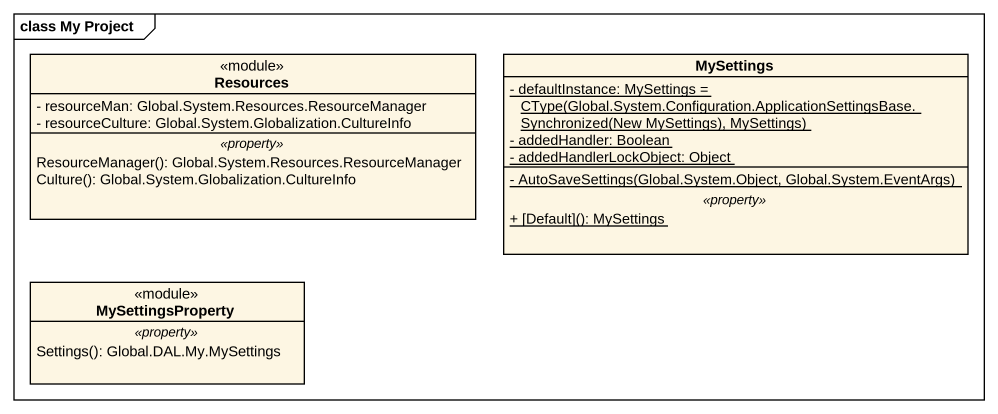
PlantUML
@startuml
mainframe class My Project
hide circle
hide empty members
skinparam classAttributeIconSize 0
class Resources <<module>> {
  - resourceMan: Global.System.Resources.ResourceManager
  - resourceCulture: Global.System.Globalization.CultureInfo
  .. <<property>> ..
  ResourceManager(): Global.System.Resources.ResourceManager
  Culture(): Global.System.Globalization.CultureInfo
}
class MySettings {
  {static} {field} - defaultInstance: MySettings = CType(Global.System.Configuration.ApplicationSettingsBase.Synchronized(New MySettings), MySettings)
  {static} - addedHandler: Boolean
  {static} - addedHandlerLockObject: Object
  --
  {static} - AutoSaveSettings(Global.System.Object, Global.System.EventArgs)
  .. <<property>> ..
  {static} + [Default](): MySettings
}
class MySettingsProperty <<module>> {
  .. <<property>> ..
  Settings(): Global.DAL.My.MySettings
}
@enduml
